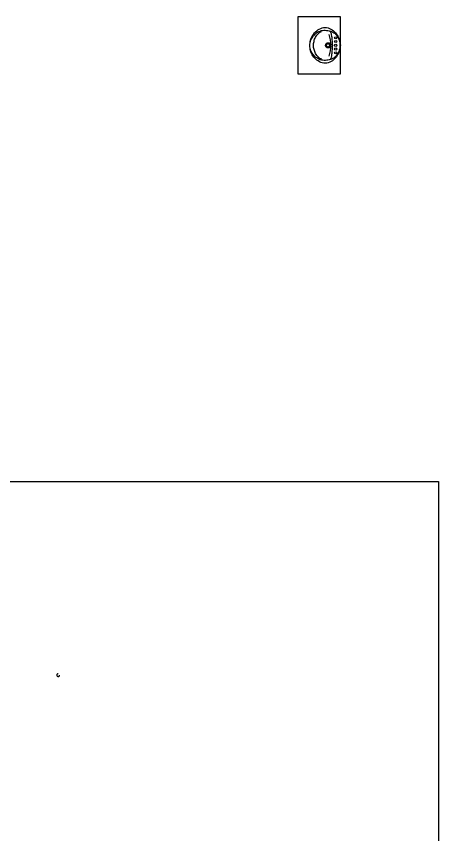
# Model space of a CAD drawing. Extents: x -4409 to 83729, y -39415 to 28842.
# Drawn here: x 19866 to 25575, y 17560 to 28617 of the extents above; entities that cross this region are included whole.
import ezdxf

# ---------------------------------------------------------------- set-up
doc = ezdxf.new("R2010")
doc.units = 0
doc.layers.get('0').update_dxf_attribs({"linetype": 'CONTINUOUS'})
for name, color, linetype in [('FUR', 47, 'CONTINUOUS'), ('ROTURA', 4, 'CONTINUOUS'), ('SSHH', 154, 'CONTINUOUS'), ('WWW_CADBLOCKSFREE_COM', 7, 'CONTINUOUS')]:
    doc.layers.add(name, color=color, linetype=linetype)

# ---------------------------------------------------------------- blocks, each defined once
blk = doc.blocks.new('C')
at = {"layer": 'ROTURA', "color": 7}
for points in [[(48.904, 41.302, -0.063334), (49.052, 41.33, -0.063334), (49.199, 41.303)], [(49.239, 41.206, -0.141231), (49.213, 41.163, -0.091731), (49.163, 41.124, -0.07265), (49.108, 41.103, -0.0876), (49.053, 41.095, -0.0876), (48.998, 41.102, -0.07265), (48.943, 41.123, -0.091731), (48.892, 41.161, -0.141231), (48.866, 41.204)]]:
    blk.add_lwpolyline(points, format="xyb", dxfattribs=at)
at = {"layer": 'SSHH', "color": 7}
for points in [[(48.855, 41.139, -0.113438), (48.816, 41.212, -0.078428), (48.811, 41.253, -0.091956), (48.815, 41.292, -0.101695), (48.855, 41.364, -0.064111), (48.913, 41.415, -0.061532), (48.98, 41.446, -0.073564), (49.051, 41.458, -0.073564), (49.122, 41.447, -0.061532), (49.189, 41.417, -0.064111), (49.248, 41.366, -0.101695), (49.288, 41.295, -0.091956), (49.293, 41.256, -0.078428), (49.289, 41.214, -0.113438), (49.25, 41.142, -0.075925), (49.194, 41.088, -0.088041), (49.126, 41.055, -0.060533), (49.053, 41.046, -0.060533), (48.98, 41.054, -0.088041), (48.912, 41.086, -0.075925)], [(49.053, 41.046, -0.087505), (48.982, 41.059, -0.087556), (48.921, 41.096, -0.059533), (48.874, 41.151, -0.101515), (48.85, 41.218, -0.050862), (48.849, 41.253, -0.073359), (48.86, 41.323, -0.087557), (48.893, 41.386, -0.087765), (48.95, 41.429, -0.059075), (49.017, 41.449, -0.029077), (49.051, 41.453, -0.029077), (49.085, 41.45, -0.059075), (49.152, 41.43, -0.087765), (49.209, 41.388, -0.087557), (49.243, 41.325, -0.073359), (49.255, 41.256, -0.050862), (49.254, 41.22, -0.101515), (49.231, 41.153, -0.059533), (49.185, 41.098, -0.087556), (49.124, 41.06, -0.087505)]]:
    blk.add_lwpolyline(points, format="xyb", close=True, dxfattribs=at)
blk.add_lwpolyline([(48.855, 41.305, -0.244571), (48.873, 41.327, -0.060375), (48.909, 41.336, -0.010903), (48.976, 41.345, -0.016897), (49.017, 41.348, 0.026377), (49.051, 41.35, 0.026377), (49.086, 41.349, -0.016897), (49.127, 41.345, -0.010903), (49.194, 41.338, -0.060375), (49.23, 41.329, -0.244571), (49.248, 41.308)], format="xyb", dxfattribs=at)
for centre, radius in [((48.95, 41.395), 0.015), ((49, 41.395), 0.015), ((49.051, 41.396), 0.015), ((49.102, 41.396), 0.015), ((49.153, 41.396), 0.015), ((49.052, 41.292), 0.035), ((49.052, 41.292), 0.0225)]:
    blk.add_circle(centre, radius, dxfattribs=at)

msp = doc.modelspace()

# ---------------------------------------------------------------- linework, layer by layer
msp.add_lwpolyline([(24245.693, 27836.249), (23676.539, 27836.249), (23676.539, 28617.219), (24245.693, 28617.219)], close=True)
at = {"layer": 'FUR'}
msp.add_arc((20430.938, 19715.59), 19.599, 89.324943, 2.0536935, dxfattribs=at)
at = {"layer": 'WWW_CADBLOCKSFREE_COM', "color": 8}
msp.add_lwpolyline([(14157.307, 22332.931), (25574.954, 22332.931), (25574.954, 6113.264), (14157.307, 6113.264)], close=True, dxfattribs=at)
msp.add_lwpolyline([(14157.307, 22332.931), (25574.954, 22332.931), (25574.954, 6113.264), (14157.307, 6113.264)], close=True, dxfattribs=at)

# ---------------------------------------------------------------- block references
at = {"xscale": 1000, "yscale": 1000, "zscale": 1000, "rotation": 270}
msp.add_blockref('C', (-17211.891, 77277.575), dxfattribs=at)

doc.saveas('drawing.dxf')
